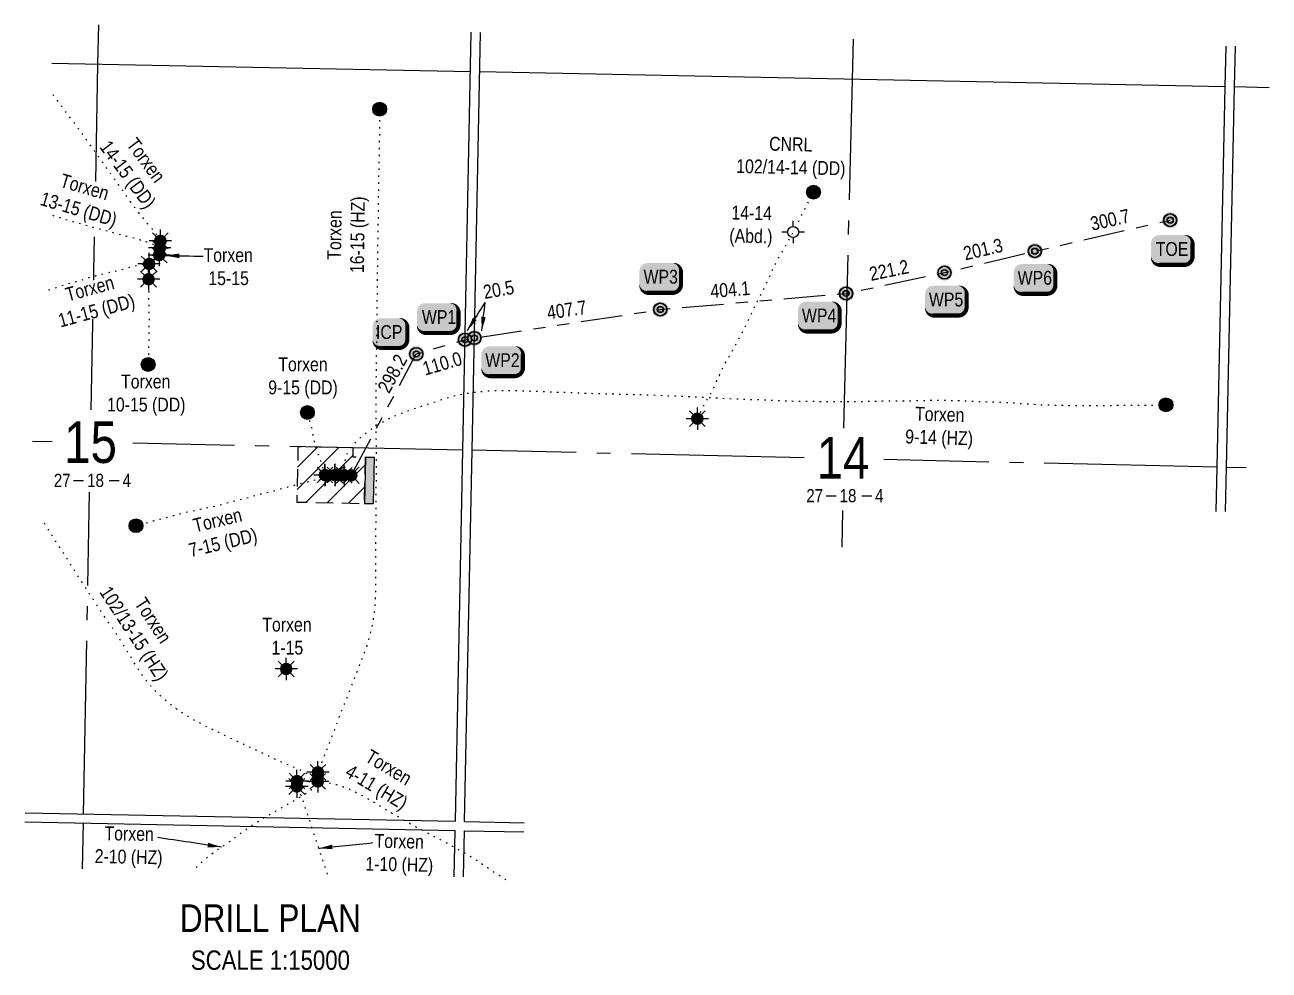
# Model space of a CAD drawing. Extents: x 396737 to 401088, y 5683157 to 5686607.
# Drawn here: x 398585 to 399484, y 5683157 to 5683840 of the extents above; entities that cross this region are included whole.
import ezdxf
from ezdxf.enums import TextEntityAlignment as Align

# ---------------------------------------------------------------- set-up
doc = ezdxf.new("R2010")
doc.units = 0
doc.header["$LTSCALE"] = 5
for name, pattern in [('foc-ACCESSROAD', [3.75, 2.5, -1.25]), ('foc-DOT', [1, 0.2, -0.8]), ('foc-DRILLPATH', [14.75, 6, -1.75, 1.75, -1.75, 1.75, -1.75]), ('foc-QUARTERLINE', [33, 25, -3, 2, -3])]:
    doc.linetypes.add(name, pattern=pattern)
for name, color, linetype in [('10', 1, 'Continuous'), ('9', 3, 'Continuous'), ('AB_SEC_N83UTMz12', 7, 'Continuous'), ('ABADATA-DRILL', 8, 'foc-DOT'), ('ABADATA-DRILL-T', 8, 'Continuous'), ('AS-SYMBOL', 7, 'Continuous'), ('C-WS', 13, 'foc-ACCESSROAD'), ('CG-NOTES', 7, 'Continuous'), ('DETAIL-T', 7, 'Continuous'), ('L-BD', 7, 'Continuous'), ('L-MON', 1, 'Continuous'), ('L-QSEC', 8, 'foc-QUARTERLINE'), ('L-SEC', 7, 'Continuous'), ('L-SECLBL', 7, 'Continuous'), ('P-PDRILLPATH', 12, 'foc-DRILLPATH'), ('P-PROPOSED', 10, 'Continuous'), ('P-PROPOSED-EXISTING-H', 59, 'Continuous'), ('P-PROPOSED-H', 21, 'Continuous')]:
    doc.layers.add(name, color=color, linetype=linetype)
doc.styles.add('80', font='ARIALN.TTF', dxfattribs={"height": 10})
doc.styles.add('80CG', font='ARIALN.TTF', dxfattribs={"height": 10})
doc.styles.add('80L', font='ARIALN.TTF', dxfattribs={"height": 10})
doc.styles.add('SIMPLEX', font='ARIALN.TTF')
doc.dimstyles.new('Compass 5 000', dxfattribs={"dimscale": 5, "dimtxt": 9, "dimasz": 2, "dimexe": 0.2, "dimexo": 0.0625, "dimgap": 0.5, "dimtad": 0, "dimtih": 1, "dimtoh": 1, "dimzin": 0, "dimdsep": 46, "dimtxsty": '80CG', "dimcen": 0.1, "dimse1": 1, "dimse2": 1, "dimclrd": 256, "dimclrt": 256, "dimaunit": 1, "dimadec": 4, "dimazin": 0, "dimtfac": 0.06, "dimtofl": 0, "dimtmove": 0, "dimatfit": 1, "dimfxl": 0.2, "dimtolj": 1, "dimtzin": 0, "dimlwd": -1, "dimarcsym": 0})

# ---------------------------------------------------------------- blocks, each defined once
blk = doc.blocks.new('L-SECLBL')
at = {"layer": '9', "color": 7}
for p, q in [((-5.08, -27.83), (-12.29, -27.83)), ((20.7, -27.83), (13.5, -27.83))]:
    blk.add_line(p, q, dxfattribs=at)
at = {"layer": '10', "color": 2, "style": 'SIMPLEX'}
blk.add_attdef('SEC', text='', height=30, dxfattribs=at).set_placement((0, 0), align=Align.MIDDLE)
at = {"layer": '10', "color": 5, "style": '80L'}
blk.add_attdef('TWP', text='', height=9.5, dxfattribs=at).set_placement((-14.43, -27.37), align=Align.MIDDLE_RIGHT)
blk.add_attdef('RGE', text='', height=9.5, dxfattribs=at).set_placement((3.62, -27.37), align=Align.MIDDLE_CENTER)
blk.add_attdef('MER', text='', height=9.5, dxfattribs=at).set_placement((23.17, -27.37), align=Align.MIDDLE_LEFT)
blk = doc.blocks.new('BH-Existing')
at = {"layer": 'ABADATA-DRILL-T'}
h = blk.add_hatch(color=256, dxfattribs=at)
h.dxf.hatch_style = 1
edge = h.paths.add_edge_path()
edge.add_arc((0, 0), 0.5, 0, 360)
blk.add_circle((0, 0), 0.5, dxfattribs=at)
blk = doc.blocks.new('GAS')
h = blk.add_hatch(color=255)
h.dxf.hatch_style = 1
edge = h.paths.add_edge_path()
edge.add_arc((0, 0), 0.9, 0, 360)
for p, q in [((-0.81, 0), (-1.62, 0)), ((-0.57, 0.57), (-1.14, 1.14)), ((0, 0.81), (0, 1.62)), ((0.57, 0.57), (1.14, 1.14)), ((1.62, 0), (0.81, 0)), ((-0.57, -0.57), (-1.14, -1.14)), ((0, -0.81), (0, -1.62)), ((1.14, -1.14), (0.57, -0.57))]:
    blk.add_line(p, q)
blk.add_circle((0, 0), 0.8)
blk = doc.blocks.new('WC')
at = {"layer": 'L-MON'}
h = blk.add_hatch(color=255, dxfattribs=at)
h.dxf.hatch_style = 1
edge = h.paths.add_edge_path()
edge.add_arc((0, 0), 0.9, 0, 360)
at = {"layer": 'L-MON', "color": 240, "flags": 128}
for points in [[(-0.62, 0.5), (-1.23, 1.12)], [(0.52, 0.61), (1.13, 1.21)], [(-1.18, -1.18), (-0.56, -0.57)], [(1.16, -1.18), (0.56, -0.57)]]:
    blk.add_lwpolyline(points, dxfattribs=at)
at = {"layer": 'L-MON', "color": 240}
for radius in [0.8, 0.373]:
    blk.add_circle((0, 0), radius, dxfattribs=at)
blk = doc.blocks.new('plbh')
at = {"layer": 'L-MON'}
h = blk.add_hatch(color=255, dxfattribs=at)
h.dxf.hatch_style = 1
edge = h.paths.add_edge_path()
edge.add_arc((0, 0), 1.16, 0, 360)
h = blk.add_hatch(color=256, dxfattribs=at)
h.dxf.hatch_style = 1
h.paths.add_polyline_path([(-0.96, 0, 1), (0.96, 0, 1)])
h.paths.add_polyline_path([(0.91, 0, -1), (-0.91, 0, -1)], flags=16)
h.paths.add_polyline_path([(0.45, 0, -1), (-0.45, 0, -1)], flags=0)
h = blk.add_hatch(color=256, dxfattribs=at)
h.dxf.hatch_style = 1
h.paths.add_polyline_path([(-0.45, 0, 1), (0.45, 0, 1)])
h.paths.add_polyline_path([(0.4, 0, -1), (-0.4, 0, -1)], flags=16)
at = {"layer": 'L-MON', "color": 240}
for radius in [0.96, 0.91, 0.45, 0.4]:
    blk.add_circle((0, 0), radius, dxfattribs=at)
blk = doc.blocks.new('*U510')
h = blk.add_hatch(color=255)
edge = h.paths.add_edge_path()
edge.add_line((-6.5, -11.5), (6.5, -11.5))
edge.add_arc((6.5, -5.5), 6, 270, 360)
edge.add_line((12.5, -5.5), (12.5, 4))
edge.add_arc((6.5, 4), 6, 0, 90)
edge.add_line((6.5, 10), (-6.5, 10))
edge.add_arc((-6.5, 4), 6, 90, 180)
edge.add_line((-12.5, 4), (-12.5, -5.5))
edge.add_arc((-6.5, -5.5), 6, 180, 270)
at = {"color": 14, "flags": 128}
blk.add_lwpolyline([(-6.5, -11.5, 3, 3, 0), (6.5, -11.5, 3, 3, 0.414214), (12.5, -5.5, 3, 3, 0), (12.5, 4, 3, 0, 0.414214), (6.5, 10, 0, 0, 0), (-6.5, 10, 0, 0, 0.414214), (-12.5, 4, 0, 0, 0), (-12.5, -5.5, 0, 3, 0.414214)], format="xyseb", close=True, dxfattribs=at)
at = {"color": 14, "style": '80'}
blk.add_attdef('ENTER_TEXT_001', (-26.85, -4.92), '', height=10, dxfattribs=at)
blk = doc.blocks.new('*U511')
h = blk.add_hatch(color=255)
edge = h.paths.add_edge_path()
edge.add_line((-9, -11.5), (9, -11.5))
edge.add_arc((9, -5.5), 6, 270, 360)
edge.add_line((15, -5.5), (15, 4))
edge.add_arc((9, 4), 6, 0, 90)
edge.add_line((9, 10), (-9, 10))
edge.add_arc((-9, 4), 6, 90, 180)
edge.add_line((-15, 4), (-15, -5.5))
edge.add_arc((-9, -5.5), 6, 180, 270)
at = {"color": 14, "flags": 128}
blk.add_lwpolyline([(-9, -11.5, 3, 3, 0), (9, -11.5, 3, 3, 0.414214), (15, -5.5, 3, 3, 0), (15, 4, 3, 0, 0.414214), (9, 10, 0, 0, 0), (-9, 10, 0, 0, 0.414214), (-15, 4, 0, 0, 0), (-15, -5.5, 0, 3, 0.414214)], format="xyseb", close=True, dxfattribs=at)
at = {"color": 14, "style": '80'}
blk.add_attdef('ENTER_TEXT_001', (-26.85, -4.92), '', height=10, dxfattribs=at)
blk = doc.blocks.new('GABD')
for p, q in [((-0.81, 0), (-1.62, 0)), ((0, 0.81), (0, 1.62)), ((1.62, 0), (0.81, 0)), ((0, -0.81), (0, -1.62))]:
    blk.add_line(p, q)
blk.add_circle((0, 0), 0.8)

msp = doc.modelspace()

# ---------------------------------------------------------------- hatches: boundary and pattern name
at = {"layer": 'P-PROPOSED-EXISTING-H'}
h = msp.add_hatch(dxfattribs=at)
h.set_pattern_fill('ANSI31', color=256, scale=3.498572)
h.set_pattern_definition([(45, (-383.831, -1107.409), (-7.85451839, 7.85451839), [])])
h.paths.add_polyline_path([(398822.038, 5683534.678), (398782.055, 5683535.508), (398781.237, 5683495.524), (398830.078, 5683494.527), (398830.768, 5683527.835), (398821.902, 5683528.015)])
at = {"layer": 'P-PROPOSED-H'}
h = msp.add_hatch(color=256, dxfattribs=at)
h.dxf.hatch_style = 1
h.paths.add_polyline_path([(398830.078, 5683494.527), (398836.742, 5683494.387), (398837.423, 5683527.699), (398830.768, 5683527.835)])

# ---------------------------------------------------------------- linework, layer by layer
at = {"layer": 'AB_SEC_N83UTMz12'}
for p, q in [((399452.349, 5683795.533), (399452.983, 5683824.907)), ((399459.054, 5683795.397), (399459.688, 5683824.783)), ((399452.348, 5683795.531), (398913.345, 5683806.29)), ((399446.414, 5683520.695), (399452.349, 5683795.542)), ((399453.119, 5683520.55), (399459.054, 5683795.397)), ((399484.016, 5683794.899), (399459.054, 5683795.397)), ((399445.725, 5683488.765), (399446.414, 5683520.695)), ((399452.43, 5683488.63), (399453.119, 5683520.55))]:
    msp.add_line(p, q, dxfattribs=at)
at = {"layer": 'ABADATA-DRILL', "flags": 128}
for points in [[(398682.573, 5683684.247), (398682.567, 5683684.25), (398682.488, 5683684.342), (398682.407, 5683684.46), (398682.357, 5683684.581), (398682.29, 5683684.766), (398682.213, 5683684.887), (398682.177, 5683684.932), (398682.116, 5683685.036), (398682.026, 5683685.238), (398681.898, 5683685.517), (398681.699, 5683685.878), (398681.434, 5683686.33), (398681.118, 5683686.853), (398680.746, 5683687.43), (398680.295, 5683688.066), (398679.775, 5683688.76), (398679.2, 5683689.488), (398678.62, 5683690.206), (398678.085, 5683690.95), (398677.525, 5683691.785), (398676.853, 5683692.688), (398676.071, 5683693.637), (398675.217, 5683694.598), (398674.306, 5683695.583), (398673.387, 5683696.634), (398672.466, 5683697.813), (398671.515, 5683699.115), (398669.5, 5683701.709), (398668.431, 5683702.957), (398667.297, 5683704.29), (398666.128, 5683705.73), (398664.932, 5683707.28), (398663.718, 5683708.925), (398662.491, 5683710.589), (398661.25, 5683712.274), (398659.961, 5683714.003), (398658.653, 5683715.8), (398657.347, 5683717.712), (398656.003, 5683719.709), (398654.625, 5683721.697), (398653.237, 5683723.652), (398651.894, 5683725.542), (398650.538, 5683727.409), (398649.174, 5683729.243), (398647.806, 5683731.084), (398646.456, 5683732.931), (398645.136, 5683734.784), (398643.878, 5683736.599), (398642.657, 5683738.391), (398641.405, 5683740.182), (398640.15, 5683741.951), (398638.882, 5683743.73), (398637.554, 5683745.563), (398636.214, 5683747.406), (398634.873, 5683749.22), (398633.571, 5683750.989), (398632.293, 5683752.775), (398631.002, 5683754.611), (398629.659, 5683756.511), (398628.304, 5683758.438), (398626.961, 5683760.349), (398625.634, 5683762.192), (398624.336, 5683763.955), (398623.033, 5683765.671), (398621.713, 5683767.411), (398620.408, 5683769.19), (398619.097, 5683770.976), (398617.778, 5683772.736), (398616.508, 5683774.408), (398615.269, 5683776), (398614.04, 5683777.594), (398612.832, 5683779.242), (398611.648, 5683780.899), (398610.454, 5683782.543), (398609.223, 5683784.211), (398608.003, 5683785.875), (398607.964, 5683785.93), (398605.431, 5683789.337), (398603.771, 5683791.526)], [(399070.733, 5683555.761), (399070.733, 5683555.761), (399070.766, 5683555.937), (399071.06, 5683556.635), (399071.707, 5683557.839), (399072.592, 5683559.475), (399073.604, 5683561.609), (399074.878, 5683564.168), (399076.517, 5683567.037), (399078.332, 5683570.322), (399080.426, 5683574.068), (399082.582, 5683578.11), (399084.636, 5683582.561), (399086.643, 5683586.983), (399088.733, 5683591.423), (399090.858, 5683595.748), (399093.207, 5683599.92), (399095.657, 5683604.006), (399097.993, 5683608.198), (399100.279, 5683612.397), (399102.547, 5683616.704), (399104.807, 5683621.127), (399106.999, 5683625.629), (399109.077, 5683630.252), (399111.133, 5683634.629), (399113.987, 5683640.278), (399116.261, 5683644.571), (399118.531, 5683648.964), (399120.665, 5683653.433), (399122.706, 5683657.894), (399124.791, 5683662.548), (399126.911, 5683666.934), (399129.216, 5683671.28), (399131.584, 5683675.411), (399134.085, 5683679.536), (399136.516, 5683683.976), (399138.827, 5683688.448), (399141.156, 5683692.807), (399143.387, 5683697.107), (399144.077, 5683698.481), (399146.908, 5683704.123), (399154.654, 5683719.355)], [(398682.169, 5683679.1), (398682.162, 5683679.084), (398682.112, 5683679.082), (398681.99, 5683679.127), (398681.782, 5683679.241), (398681.492, 5683679.417), (398681.133, 5683679.624), (398680.705, 5683679.883), (398680.221, 5683680.199), (398679.661, 5683680.56), (398679.011, 5683680.923), (398678.258, 5683681.285), (398677.416, 5683681.662), (398676.42, 5683682.061), (398675.318, 5683682.463), (398674.116, 5683682.864), (398672.814, 5683683.286), (398671.396, 5683683.758), (398669.869, 5683684.245), (398668.202, 5683684.761), (398666.429, 5683685.286), (398664.515, 5683685.814), (398662.532, 5683686.33), (398658.408, 5683687.349), (398656.281, 5683687.851), (398654.138, 5683688.397), (398652.023, 5683689.022), (398647.804, 5683690.266), (398645.697, 5683690.818), (398641.531, 5683691.904), (398639.496, 5683692.471), (398635.456, 5683693.521), (398631.435, 5683694.571), (398627.382, 5683695.761), (398623.32, 5683696.915), (398619.348, 5683698.02), (398615.398, 5683699.222), (398611.481, 5683700.42), (398607.603, 5683701.59), (398603.709, 5683702.767), (398602.07, 5683703.24)], [(398674.455, 5683667.461), (398674.456, 5683667.478), (398674.457, 5683667.531), (398674.458, 5683667.591), (398674.459, 5683667.638), (398674.46, 5683667.681), (398674.46, 5683667.688), (398674.467, 5683667.688), (398674.487, 5683667.717), (398674.516, 5683667.81), (398674.436, 5683667.975), (398674.26, 5683668.045), (398673.737, 5683667.892), (398673.388, 5683667.789), (398673.171, 5683667.73), (398673.19, 5683667.703), (398673.23, 5683667.682), (398673.216, 5683667.649), (398673.114, 5683667.594), (398672.913, 5683667.525), (398672.595, 5683667.471), (398672.221, 5683667.419), (398671.816, 5683667.343), (398671.341, 5683667.266), (398670.726, 5683667.178), (398669.973, 5683667.063), (398669.228, 5683666.948), (398668.335, 5683666.825), (398667.422, 5683666.69), (398666.485, 5683666.515), (398665.471, 5683666.312), (398664.306, 5683666.055), (398663.009, 5683665.751), (398661.682, 5683665.41), (398660.348, 5683665.023), (398658.986, 5683664.59), (398657.546, 5683664.132), (398656.06, 5683663.688), (398654.525, 5683663.268), (398652.947, 5683662.859), (398651.296, 5683662.482), (398649.569, 5683662.163), (398647.786, 5683661.838), (398645.92, 5683661.418), (398643.954, 5683660.927), (398641.91, 5683660.434), (398639.869, 5683659.917), (398637.801, 5683659.358), (398635.674, 5683658.82), (398633.559, 5683658.285), (398631.501, 5683657.699), (398629.494, 5683657.072), (398627.508, 5683656.415), (398625.478, 5683655.761), (398623.415, 5683655.145), (398621.364, 5683654.583), (398619.312, 5683654.043), (398617.268, 5683653.497), (398615.243, 5683652.927), (398613.264, 5683652.346), (398611.248, 5683651.729), (398609.282, 5683651.074), (398607.332, 5683650.416), (398605.328, 5683649.739), (398603.32, 5683649.045), (398601.292, 5683648.322), (398601.011, 5683648.219)], [(398674.223, 5683655.711), (398674.223, 5683655.711), (398674.204, 5683655.918), (398674.201, 5683655.958), (398674.181, 5683656.105), (398674.123, 5683656.37), (398674.045, 5683656.518), (398673.992, 5683656.522), (398673.984, 5683656.596), (398673.932, 5683656.703), (398673.872, 5683656.678), (398673.803, 5683656.553), (398673.736, 5683656.531), (398673.746, 5683656.537), (398673.755, 5683656.49), (398673.75, 5683656.42), (398673.759, 5683656.347), (398673.758, 5683656.327), (398673.761, 5683656.307), (398673.767, 5683656.28), (398673.792, 5683656.166), (398673.815, 5683655.992), (398673.837, 5683655.775), (398673.86, 5683655.558), (398673.862, 5683655.518), (398673.906, 5683655.224), (398673.967, 5683654.889), (398674.039, 5683654.524), (398674.105, 5683654.133), (398674.157, 5683653.712), (398674.184, 5683653.221), (398674.196, 5683652.657), (398674.217, 5683652.04), (398674.247, 5683651.369), (398674.259, 5683650.649), (398674.255, 5683649.909), (398674.246, 5683649.109), (398674.24, 5683648.322), (398674.23, 5683647.499), (398674.206, 5683646.613), (398674.161, 5683645.683), (398674.122, 5683644.711), (398674.112, 5683643.694), (398674.124, 5683642.62), (398674.132, 5683641.51), (398674.133, 5683640.373), (398674.139, 5683639.196), (398674.149, 5683637.982), (398674.16, 5683636.725), (398674.182, 5683635.434), (398674.222, 5683634.123), (398674.266, 5683632.802), (398674.36, 5683630.143), (398674.394, 5683627.478), (398674.396, 5683624.888), (398674.359, 5683622.342), (398674.31, 5683619.712), (398674.333, 5683616.988), (398674.31, 5683614.314), (398674.245, 5683611.685), (398674.173, 5683609.046), (398674.047, 5683606.421), (398673.984, 5683604.886), (398673.747, 5683595.782), (398673.726, 5683594.892)], [(398815.357, 5683514.942), (398815.357, 5683514.942), (398815.357, 5683514.985), (398815.428, 5683515.027), (398815.497, 5683514.983), (398815.443, 5683514.94), (398815.39, 5683514.968), (398815.337, 5683514.972), (398815.287, 5683514.95), (398815.257, 5683514.954), (398815.22, 5683514.965), (398815.164, 5683514.979), (398815.108, 5683514.997), (398815.048, 5683515.031), (398815.002, 5683515.076), (398814.964, 5683515.133), (398814.918, 5683515.201), (398814.886, 5683515.238), (398814.856, 5683515.269), (398814.824, 5683515.299), (398814.794, 5683515.333), (398814.752, 5683515.374), (398814.712, 5683515.408), (398814.693, 5683515.439), (398814.68, 5683515.472), (398814.658, 5683515.509), (398814.638, 5683515.553), (398814.6, 5683515.61), (398814.524, 5683515.665), (398814.485, 5683515.693), (398814.53, 5683515.655), (398814.626, 5683515.577), (398814.738, 5683515.524), (398814.848, 5683515.552), (398814.917, 5683515.671), (398814.92, 5683515.797), (398814.878, 5683515.858), (398814.863, 5683515.795), (398814.914, 5683515.648), (398814.964, 5683515.513), (398815.009, 5683515.412), (398815.048, 5683515.335), (398815.066, 5683515.264), (398815.092, 5683515.204), (398815.131, 5683515.15), (398815.18, 5683515.109), (398815.203, 5683515.088), (398815.186, 5683515.082), (398815.135, 5683515.06), (398815.098, 5683514.997), (398815.086, 5683514.937), (398815.092, 5683514.884), (398815.118, 5683514.84), (398815.154, 5683514.789), (398815.176, 5683514.726), (398815.204, 5683514.652), (398815.236, 5683514.594), (398815.292, 5683514.543), (398815.371, 5683514.498), (398815.457, 5683514.473), (398815.511, 5683514.466), (398815.534, 5683514.482), (398815.551, 5683514.505), (398815.568, 5683514.521), (398815.623, 5683514.58), (398815.687, 5683514.789), (398815.717, 5683515.138), (398815.702, 5683515.559), (398815.624, 5683516.007), (398815.544, 5683516.515), (398815.546, 5683517.122), (398815.672, 5683517.926), (398815.838, 5683519.063), (398815.931, 5683520.588), (398815.958, 5683522.478), (398816.077, 5683524.606), (398816.401, 5683526.68), (398817.192, 5683529.392), (398818.323, 5683531.824), (398819.986, 5683534.305), (398822.043, 5683536.848), (398824.319, 5683539.334), (398826.803, 5683541.698), (398829.245, 5683543.814), (398832.31, 5683546.234), (398835.236, 5683548.383), (398838.369, 5683550.532), (398841.534, 5683552.467), (398844.531, 5683554.118), (398848.784, 5683556.265), (398852.751, 5683558.107), (398856.846, 5683559.843), (398861.068, 5683561.41), (398865.894, 5683563.046), (398870.28, 5683564.489), (398874.676, 5683565.92), (398878.964, 5683567.302), (398883.118, 5683568.644), (398887.39, 5683570.04), (398891.75, 5683571.398), (398896.084, 5683572.573), (398900.537, 5683573.505), (398905.079, 5683574.219), (398909.528, 5683574.828), (398913.696, 5683575.333), (398918.555, 5683575.747), (398923.107, 5683575.981), (398927.653, 5683576.095), (398932.191, 5683576.098), (398936.702, 5683576.113), (398941.293, 5683576.089), (398945.854, 5683575.929), (398950.391, 5683575.736), (398954.844, 5683575.549), (398959.391, 5683575.346), (398963.936, 5683575.173), (398968.381, 5683575.052), (398972.836, 5683574.941), (398977.336, 5683574.742), (398981.806, 5683574.537), (398986.27, 5683574.359), (398990.782, 5683574.204), (398995.26, 5683574.055), (398999.714, 5683573.921), (399004.34, 5683573.796), (399008.878, 5683573.68), (399013.417, 5683573.601), (399018.04, 5683573.506), (399022.668, 5683573.375), (399027.203, 5683573.242), (399031.739, 5683573.143), (399036.287, 5683573.023), (399040.818, 5683572.847), (399045.388, 5683572.621), (399049.974, 5683572.384), (399054.474, 5683572.185), (399058.961, 5683571.976), (399063.504, 5683571.767), (399068.105, 5683571.573), (399072.625, 5683571.38), (399077.112, 5683571.159), (399081.731, 5683570.904), (399086.297, 5683570.651), (399090.793, 5683570.399), (399095.383, 5683570.185), (399099.161, 5683570.051), (399104.519, 5683569.882), (399109.157, 5683569.74), (399113.691, 5683569.594), (399118.279, 5683569.424), (399122.702, 5683569.22), (399127.062, 5683569.007), (399131.639, 5683568.817), (399136.221, 5683568.664), (399141.035, 5683568.495), (399145.334, 5683568.387), (399149.884, 5683568.348), (399154.454, 5683568.311), (399159.014, 5683568.268), (399163.551, 5683568.228), (399168.131, 5683568.185), (399172.738, 5683568.154), (399177.266, 5683568.168), (399181.947, 5683568.212), (399186.482, 5683568.253), (399191.088, 5683568.312), (399195.637, 5683568.399), (399200.24, 5683568.485), (399204.788, 5683568.549), (399209.361, 5683568.626), (399213.94, 5683568.722), (399218.536, 5683568.778), (399223.04, 5683568.763), (399227.171, 5683568.791), (399231.777, 5683568.877), (399236.36, 5683568.98), (399240.723, 5683569.078), (399245.33, 5683569.097), (399249.891, 5683569.064), (399254.403, 5683568.985), (399259.062, 5683568.863), (399263.6, 5683568.727), (399268.177, 5683568.547), (399272.595, 5683568.363), (399277.098, 5683568.178), (399281.576, 5683567.993), (399286.03, 5683567.825), (399290.46, 5683567.628), (399294.96, 5683567.405), (399299.39, 5683567.168), (399303.844, 5683566.86), (399308.316, 5683566.559), (399312.844, 5683566.263), (399317.373, 5683565.97), (399321.846, 5683565.759), (399326.348, 5683565.613), (399330.86, 5683565.504), (399335.229, 5683565.422), (399339.832, 5683565.374), (399344.256, 5683565.374), (399348.681, 5683565.377), (399353.051, 5683565.374), (399357.529, 5683565.372), (399362.046, 5683565.373), (399366.514, 5683565.379), (399370.925, 5683565.398), (399375.427, 5683565.43), (399379.912, 5683565.498), (399384.368, 5683565.563), (399388.859, 5683565.568), (399393.049, 5683565.562), (399397.53, 5683565.571), (399401.992, 5683565.613), (399404.687, 5683565.663), (399409.453, 5683565.769)], [(398801.461, 5683515.142), (398801.461, 5683515.142), (398801.485, 5683515.151), (398801.595, 5683515.859), (398801.225, 5683516.673), (398800.616, 5683517.399), (398800.542, 5683517.87), (398800.569, 5683517.897), (398800.567, 5683517.997), (398800.555, 5683518.194), (398800.533, 5683518.474), (398800.491, 5683518.835), (398800.419, 5683519.286), (398800.289, 5683519.792), (398800.087, 5683520.343), (398799.842, 5683520.955), (398799.602, 5683521.61), (398799.366, 5683522.324), (398799.115, 5683523.133), (398798.849, 5683524.015), (398798.565, 5683524.984), (398798.275, 5683526.04), (398797.961, 5683527.153), (398797.587, 5683528.304), (398797.17, 5683529.492), (398796.737, 5683530.718), (398796.272, 5683531.951), (398795.788, 5683533.137), (398795.335, 5683534.316), (398794.948, 5683535.494), (398794.62, 5683536.644), (398794.317, 5683537.804), (398794.01, 5683538.997), (398793.701, 5683540.243), (398793.4, 5683541.516), (398793.145, 5683542.784), (398792.924, 5683544.086), (398792.723, 5683545.397), (398792.538, 5683546.68), (398792.33, 5683547.965), (398792.079, 5683549.277), (398791.768, 5683550.566), (398791.419, 5683551.844), (398791.054, 5683553.084), (398790.688, 5683554.292), (398788.864, 5683560.229), (398788.592, 5683561.111)], [(398808.686, 5683514.925), (398808.686, 5683514.925), (398808.683, 5683514.945), (398808.599, 5683515.097), (398808.342, 5683515.265), (398808.204, 5683515.211), (398808.093, 5683515.154), (398807.855, 5683515.068), (398807.361, 5683514.888), (398806.562, 5683514.614), (398805.476, 5683514.292), (398804.149, 5683513.961), (398802.662, 5683513.61), (398800.896, 5683513.188), (398798.864, 5683512.738), (398796.759, 5683512.176), (398794.485, 5683511.471), (398791.916, 5683510.715), (398788.927, 5683509.94), (398785.596, 5683509.109), (398782.185, 5683508.21), (398778.616, 5683507.296), (398774.832, 5683506.297), (398770.974, 5683505.237), (398767.022, 5683504.178), (398763.024, 5683503.129), (398759.051, 5683502.164), (398755.007, 5683501.13), (398750.947, 5683499.984), (398747.01, 5683498.851), (398743.112, 5683497.824), (398739.257, 5683496.91), (398735.535, 5683496.023), (398731.733, 5683495.068), (398727.883, 5683493.957), (398723.918, 5683492.858), (398719.755, 5683491.933), (398715.501, 5683491.067), (398711.259, 5683490.19), (398707.11, 5683489.272), (398704.24, 5683488.588), (398703, 5683488.293), (398698.926, 5683487.3), (398698.119, 5683487.099), (398692.011, 5683485.586), (398690.828, 5683485.279), (398686.12, 5683484.031), (398677.523, 5683481.747), (398664.988, 5683478.42)], [(398796.437, 5683296.83), (398796.446, 5683296.619), (398796.445, 5683296.586), (398796.474, 5683296.506), (398796.422, 5683296.437), (398796.275, 5683296.413), (398796.145, 5683296.435), (398796.053, 5683296.484), (398795.927, 5683296.54), (398795.778, 5683296.586), (398795.669, 5683296.621), (398795.563, 5683296.657), (398795.53, 5683296.667), (398795.56, 5683296.69), (398795.558, 5683296.754), (398795.567, 5683296.86), (398795.569, 5683296.957), (398795.57, 5683296.99), (398795.543, 5683297.004), (398795.494, 5683297.042), (398795.481, 5683297.085), (398795.498, 5683297.098), (398795.522, 5683297.108), (398795.549, 5683297.131), (398795.576, 5683297.137), (398795.612, 5683297.113), (398795.668, 5683297.085), (398795.751, 5683297.08), (398795.828, 5683297.098), (398795.879, 5683297.144), (398795.91, 5683297.17), (398795.944, 5683297.199), (398795.931, 5683297.233), (398795.865, 5683297.254), (398795.798, 5683297.262), (398795.742, 5683297.277), (398795.693, 5683297.304), (398795.679, 5683297.311), (398795.514, 5683297.358), (398795.109, 5683297.456), (398794.461, 5683297.589), (398793.581, 5683297.739), (398792.498, 5683297.941), (398791.211, 5683298.283), (398789.731, 5683298.812), (398788.108, 5683299.538), (398786.408, 5683300.401), (398784.55, 5683301.371), (398782.441, 5683302.41), (398780.151, 5683303.455), (398777.691, 5683304.531), (398775.007, 5683305.664), (398772.107, 5683306.884), (398769.038, 5683308.182), (398765.821, 5683309.552), (398762.494, 5683311.081), (398759.087, 5683312.776), (398755.547, 5683314.509), (398751.863, 5683316.215), (398748.14, 5683317.942), (398744.397, 5683319.69), (398740.592, 5683321.478), (398736.72, 5683323.272), (398732.794, 5683325.046), (398728.883, 5683326.917), (398727.147, 5683327.795), (398718.544, 5683332.112), (398715.74, 5683333.491), (398712.937, 5683334.87), (398710.158, 5683336.291), (398707.403, 5683337.763), (398704.679, 5683339.3), (398701.997, 5683340.896), (398700.225, 5683341.991), (398699.346, 5683342.549), (398696.736, 5683344.264), (398694.177, 5683346.055), (398691.666, 5683347.911), (398689.204, 5683349.837), (398686.799, 5683351.831), (398684.446, 5683353.885), (398682.147, 5683356.001), (398679.917, 5683358.185), (398677.761, 5683360.445), (398675.663, 5683362.76), (398673.639, 5683365.137), (398671.683, 5683367.572), (398669.802, 5683370.063), (398668.009, 5683372.622), (398666.297, 5683375.233), (398664.652, 5683377.89), (398663.034, 5683380.562), (398661.397, 5683383.228), (398659.752, 5683385.884), (398658.118, 5683388.544), (398656.49, 5683391.21), (398654.849, 5683393.873), (398653.184, 5683396.516), (398651.475, 5683399.127), (398649.736, 5683401.718), (398647.99, 5683404.31), (398646.23, 5683406.895), (398644.461, 5683409.467), (398642.694, 5683412.042), (398639.219, 5683417.239), (398635.809, 5683422.467), (398632.365, 5683427.736), (398628.929, 5683433.064), (398625.494, 5683438.393), (398622.054, 5683443.705), (398618.526, 5683449.253), (398615.114, 5683454.584), (398611.705, 5683459.919), (398608.3, 5683465.254), (398604.867, 5683470.566), (398601.455, 5683475.904), (398598.09, 5683481.275), (398597.804, 5683481.726)], [(398796.372, 5683293.531), (398796.381, 5683293.52), (398796.401, 5683293.493), (398796.397, 5683293.447), (398796.401, 5683293.353), (398796.439, 5683293.243), (398796.465, 5683293.185), (398796.513, 5683293.091), (398796.555, 5683293.02), (398796.538, 5683293.001), (398796.487, 5683292.975), (398796.46, 5683292.959), (398796.447, 5683292.936), (398796.426, 5683292.916), (398796.399, 5683292.917), (398796.363, 5683292.914), (398796.339, 5683292.915), (398796.32, 5683292.932), (398795.97, 5683293.279), (398795.917, 5683293.31), (398795.839, 5683293.258), (398795.762, 5683293.199), (398795.778, 5683293.166), (398795.808, 5683293.172), (398795.834, 5683293.145), (398795.879, 5683293.077), (398795.968, 5683292.992), (398796.093, 5683292.913), (398796.208, 5683292.854), (398796.317, 5683292.798), (398796.443, 5683292.746), (398796.559, 5683292.71), (398796.645, 5683292.672), (398796.667, 5683292.605), (398796.648, 5683292.525), (398796.613, 5683292.426), (398796.578, 5683292.333), (398796.605, 5683292.189), (398796.763, 5683292.093), (398796.867, 5683292.091), (398796.864, 5683291.957), (398796.664, 5683291.605), (398796.196, 5683291.067), (398795.486, 5683290.368), (398794.62, 5683289.558), (398793.579, 5683288.671), (398792.323, 5683287.743), (398790.867, 5683286.778), (398789.22, 5683285.737), (398787.327, 5683284.607), (398785.202, 5683283.359), (398782.948, 5683281.973), (398780.565, 5683280.493), (398775.206, 5683277.381), (398772.263, 5683275.729), (398769.238, 5683273.995), (398766.098, 5683272.187), (398762.811, 5683270.318), (398759.385, 5683268.368), (398755.934, 5683266.319), (398752.495, 5683264.183), (398749.071, 5683261.987), (398742.253, 5683257.25), (398738.855, 5683254.717), (398735.414, 5683252.164), (398731.881, 5683249.667), (398729.205, 5683247.846), (398725.052, 5683245.06), (398723.432, 5683243.889), (398721.049, 5683242.069), (398718.383, 5683240.071), (398716.016, 5683238.227), (398713.73, 5683236.285), (398711.276, 5683234.03), (398709.104, 5683231.962), (398706.728, 5683229.622), (398705.931, 5683228.788)], [(398781.247, 5683293.94), (398781.247, 5683293.94), (398781.544, 5683293.808), (398781.584, 5683293.79), (398781.6, 5683293.783), (398781.739, 5683293.744), (398781.794, 5683293.813), (398781.796, 5683293.906), (398781.744, 5683293.974), (398781.735, 5683294.011), (398781.806, 5683294.062), (398781.827, 5683294.132), (398781.773, 5683294.106), (398781.684, 5683293.965), (398781.594, 5683293.78), (398781.587, 5683293.627), (398781.678, 5683293.515), (398781.797, 5683293.446), (398781.909, 5683293.404), (398781.947, 5683293.43), (398781.894, 5683293.487), (398781.862, 5683293.508), (398781.858, 5683293.511), (398781.868, 5683293.508), (398781.948, 5683293.513), (398782.152, 5683293.532), (398782.159, 5683293.532), (398782.483, 5683293.566), (398782.94, 5683293.607), (398783.518, 5683293.632), (398784.204, 5683293.625), (398785.004, 5683293.613), (398785.921, 5683293.611), (398786.965, 5683293.631), (398788.132, 5683293.661), (398789.416, 5683293.669), (398790.803, 5683293.645), (398792.292, 5683293.599), (398793.881, 5683293.548), (398795.571, 5683293.494), (398797.363, 5683293.436), (398799.255, 5683293.342), (398801.242, 5683293.166), (398803.29, 5683292.885), (398805.383, 5683292.491), (398807.51, 5683291.989), (398809.708, 5683291.388), (398812.012, 5683290.699), (398814.394, 5683289.929), (398816.831, 5683289.067), (398819.272, 5683288.099), (398821.734, 5683287), (398824.211, 5683285.808), (398826.717, 5683284.538), (398829.258, 5683283.205), (398831.814, 5683281.794), (398834.361, 5683280.303), (398836.905, 5683278.783), (398839.439, 5683277.236), (398841.972, 5683275.679), (398844.518, 5683274.135), (398847.078, 5683272.594), (398849.645, 5683271.057), (398852.212, 5683269.516), (398854.792, 5683267.978), (398857.379, 5683266.45), (398859.977, 5683264.952), (398862.592, 5683263.503), (398865.218, 5683262.085), (398867.835, 5683260.696), (398870.461, 5683259.314), (398873.084, 5683257.932), (398875.711, 5683256.543), (398878.341, 5683255.151), (398880.974, 5683253.769), (398883.601, 5683252.407), (398886.244, 5683251.038), (398888.888, 5683249.656), (398891.554, 5683248.239), (398894.229, 5683246.783), (398896.906, 5683245.29), (398897.454, 5683244.982), (398899.59, 5683243.757), (398902.266, 5683242.18), (398904.942, 5683240.567), (398906.029, 5683239.909), (398909.728, 5683237.656), (398911.188, 5683236.757), (398913.794, 5683235.042), (398916.396, 5683233.243), (398918.972, 5683231.472), (398921.568, 5683229.727), (398924.207, 5683227.988), (398926.867, 5683226.275), (398929.541, 5683224.582), (398932.219, 5683222.916), (398934.904, 5683221.309), (398935.008, 5683221.249)], [(398781.168, 5683289.937), (398781.168, 5683289.937), (398781.326, 5683289.667), (398781.377, 5683289.583), (398781.482, 5683289.461), (398781.641, 5683289.411), (398781.789, 5683289.478), (398781.904, 5683289.572), (398782.022, 5683289.663), (398782.155, 5683289.774), (398782.094, 5683289.912), (398781.807, 5683290.071), (398781.497, 5683290.214), (398781.172, 5683290.327), (398780.878, 5683290.286), (398780.667, 5683290.093), (398780.617, 5683289.914), (398780.735, 5683289.805), (398780.904, 5683289.742), (398781.076, 5683289.702), (398781.246, 5683289.695), (398781.426, 5683289.705), (398781.503, 5683289.71), (398781.543, 5683289.706), (398781.579, 5683289.685), (398781.619, 5683289.648), (398781.752, 5683289.482), (398781.755, 5683289.482), (398781.953, 5683289.211), (398782.193, 5683288.833), (398782.463, 5683288.358), (398782.762, 5683287.772), (398783.065, 5683287.079), (398783.359, 5683286.283), (398783.668, 5683285.383), (398784.012, 5683284.373), (398784.403, 5683283.255), (398784.819, 5683282.04), (398785.247, 5683280.721), (398785.706, 5683279.315), (398786.199, 5683277.805), (398786.728, 5683276.188), (398787.274, 5683274.487), (398787.836, 5683272.712), (398788.456, 5683270.863), (398789.148, 5683268.919), (398789.862, 5683266.908), (398790.574, 5683264.786), (398791.257, 5683262.599), (398791.936, 5683260.345), (398792.657, 5683258.017), (398793.45, 5683255.618), (398794.309, 5683253.171), (398795.195, 5683250.626), (398796.074, 5683248.015), (398796.958, 5683245.357), (398797.879, 5683242.655), (398798.814, 5683239.899), (398799.742, 5683237.087), (398800.696, 5683234.228), (398801.67, 5683231.345), (398802.432, 5683229.116), (398802.669, 5683228.441), (398803.251, 5683226.776)]]:
    msp.add_lwpolyline(points, dxfattribs=at)
at = {"layer": 'C-WS', "flags": 128}
msp.add_lwpolyline([(398822.038, 5683534.678), (398782.055, 5683535.508), (398781.237, 5683495.524), (398830.078, 5683494.527), (398830.768, 5683527.835), (398821.902, 5683528.015)], close=True, dxfattribs=at)
at = {"layer": 'L-QSEC', "flags": 128}
for points in [[(398637.491, 5683811.796), (398638.051, 5683840.261)], [(399182.847, 5683800.911), (399183.568, 5683829.87)], [(398632.574, 5683562.113), (398637.491, 5683811.796)], [(399176.574, 5683548.996), (399182.847, 5683800.911)], [(398604.389, 5683539.146), (398590.148, 5683539.348)], [(398901.184, 5683533.063), (398662.682, 5683537.96)], [(399148.019, 5683527.474), (398907.889, 5683532.929)], [(399446.414, 5683520.695), (399205.641, 5683526.165)], [(399467.358, 5683520.273), (399453.117, 5683520.475)], [(398626.947, 5683270.261), (398631.422, 5683502.563)], [(399175.318, 5683463.017), (399175.974, 5683489.376)], [(398626.845, 5683263.555), (398626.161, 5683230.436)]]:
    msp.add_lwpolyline(points, dxfattribs=at)
at = {"layer": 'L-SEC'}
for p, q in [((398901.184, 5683533.063), (398907.21, 5683834.962)), ((398907.889, 5683532.929), (398913.915, 5683834.838)), ((398906.64, 5683806.424), (398604.174, 5683812.461)), ((398895.831, 5683264.908), (398901.184, 5683533.063)), ((398902.536, 5683264.76), (398907.889, 5683532.929)), ((398584.66, 5683264.397), (398895.697, 5683258.188)), ((398894.982, 5683224.881), (398895.649, 5683258.207)), ((398901.729, 5683224.741), (398902.402, 5683258.064)), ((398902.402, 5683258.054), (398945.378, 5683257.197)), ((398902.536, 5683264.76), (398945.512, 5683263.902))]:
    msp.add_line(p, q, dxfattribs=at)
at = {"layer": 'P-PDRILLPATH', "flags": 128}
msp.add_lwpolyline([(398820.523, 5683514.815), (398867.563, 5683602.512), (398902.776, 5683612.828), (398909.508, 5683614.042), (399043.946, 5683634.639), (399178.204, 5683646.238), (399249.347, 5683661.301), (399314.67, 5683676.801), (399412.47, 5683699.206)], dxfattribs=at)
at = {"layer": 'P-PROPOSED', "flags": 128}
msp.add_lwpolyline([(398830.768, 5683527.835), (398830.078, 5683494.527), (398836.742, 5683494.387), (398837.423, 5683527.699)], close=True, dxfattribs=at)

# ---------------------------------------------------------------- block references
at = {"layer": 'ABADATA-DRILL-T'}
for name, p, xscale, yscale, zscale in [('BH-Existing', (398841.104, 5683779.396), 9.999999999999995, 9.999999999999995, 9.999999999999995), ('BH-Existing', (399154.654, 5683719.355), 9.999999999999995, 9.999999999999995, 9.999999999999995), ('GAS', (398682.573, 5683684.247), 4.999999999999997, 4.999999999999997, 4.999999999999997), ('GAS', (398681.765, 5683673.954), 4.999999999999997, 4.999999999999997, 4.999999999999997), ('GAS', (398682.169, 5683679.1), 4.999999999999997, 4.999999999999997, 4.999999999999997), ('BH-Existing', (398673.726, 5683594.892), 9.999999999999995, 9.999999999999995, 9.999999999999995), ('BH-Existing', (398788.864, 5683560.229), 9.999999999999995, 9.999999999999995, 9.999999999999995), ('GAS', (399070.733, 5683555.761), 4.999999999999997, 4.999999999999997, 4.999999999999997), ('BH-Existing', (399409.453, 5683565.769), 9.999999999999995, 9.999999999999995, 9.999999999999995), ('GAS', (398801.529, 5683515.062), 4.999999999999997, 4.999999999999997, 4.999999999999997), ('GAS', (398808.802, 5683515.03), 4.999999999999997, 4.999999999999997, 4.999999999999997), ('GAS', (398815.473, 5683514.87), 4.999999999999997, 4.999999999999997, 4.999999999999997), ('BH-Existing', (398664.988, 5683478.42), 9.999999999999995, 9.999999999999995, 9.999999999999995), ('GAS', (398773.549, 5683374.955), 4.999999999999997, 4.999999999999997, 4.999999999999997), ('GAS', (398781.315, 5683293.968), 4.999999999999997, 4.999999999999997, 4.999999999999997), ('GAS', (398796.454, 5683300.327), 4.999999999999997, 4.999999999999997, 4.999999999999997), ('GAS', (398781.25, 5683290.04), 4.999999999999997, 4.999999999999997, 4.999999999999997), ('GAS', (398796.357, 5683293.719), 4.999999999999997, 4.999999999999997, 4.999999999999997)]:
    msp.add_blockref(name, p, dxfattribs=dict(at, xscale=xscale, yscale=yscale, zscale=zscale))
at = {"layer": 'ABADATA-DRILL-T', "linetype": 'ByBlock', "xscale": 4.999999999999997, "yscale": 4.999999999999997, "zscale": 4.999999999999997}
msp.add_blockref('GABD', (399139.991, 5683690.627), dxfattribs=at)
at = {"layer": 'AS-SYMBOL', "xscale": 4.999999999999997, "yscale": 4.999999999999997, "zscale": 4.999999999999997}
for p in [(398801.598, 5683515.058), (398808.871, 5683515.048), (398815.529, 5683514.89)]:
    msp.add_blockref('GAS', p, dxfattribs=at)
at = {"layer": 'CG-NOTES'}
ref = msp.add_blockref('*U511', (399413.689, 5683678.375), dxfattribs=at)
ref.add_attrib('ENTER_TEXT_001', 'TOE', (399402.076, 5683673.372), dxfattribs={"layer": '0', "color": 14, "height": 10, "style": '80'})
ref = msp.add_blockref('*U511', (399043.887, 5683658.206), dxfattribs=at)
ref.add_attrib('ENTER_TEXT_001', 'WP3', (399031.861, 5683653.336), dxfattribs={"layer": '0', "color": 14, "height": 10, "style": '80'})
ref = msp.add_blockref('*U511', (399314.469, 5683657.486), dxfattribs=at)
ref.add_attrib('ENTER_TEXT_001', 'WP6', (399302.252, 5683652.551), dxfattribs={"layer": '0', "color": 14, "height": 10, "style": '80'})
ref = msp.add_blockref('*U511', (399250.358, 5683641.794), dxfattribs=at)
ref.add_attrib('ENTER_TEXT_001', 'WP5', (399238.107, 5683636.879), dxfattribs={"layer": '0', "color": 14, "height": 10, "style": '80'})
ref = msp.add_blockref('*U511', (398883.064, 5683629.211), dxfattribs=at)
ref.add_attrib('ENTER_TEXT_001', 'WP1', (398871.634, 5683624.191), dxfattribs={"layer": '0', "color": 14, "height": 10, "style": '80'})
ref = msp.add_blockref('*U511', (399158.539, 5683630.285), dxfattribs=at)
ref.add_attrib('ENTER_TEXT_001', 'WP4', (399146.333, 5683625.285), dxfattribs={"layer": '0', "color": 14, "height": 10, "style": '80'})
ref = msp.add_blockref('*U510', (398848.57, 5683618.368), dxfattribs=at)
ref.add_attrib('ENTER_TEXT_001', 'ICP', (398838.434, 5683613.361), dxfattribs={"layer": '0', "color": 14, "height": 10, "style": '80'})
ref = msp.add_blockref('*U511', (398929.639, 5683598.012), dxfattribs=at)
ref.add_attrib('ENTER_TEXT_001', 'WP2', (398917.452, 5683592.992), dxfattribs={"layer": '0', "color": 14, "height": 10, "style": '80'})
at = {"layer": 'L-MON', "xscale": 4.999999999999997, "yscale": 4.999999999999997, "zscale": 4.999999999999997}
for name, p in [('plbh', (399412.47, 5683699.206)), ('plbh', (399314.67, 5683676.801)), ('plbh', (399249.347, 5683661.301)), ('plbh', (399178.204, 5683646.238)), ('plbh', (399043.946, 5683634.639)), ('plbh', (398902.776, 5683612.828)), ('plbh', (398909.508, 5683614.042)), ('plbh', (398867.563, 5683602.512)), ('WC', (398820.523, 5683514.815))]:
    msp.add_blockref(name, p, dxfattribs=at)
at = {"layer": 'L-SECLBL'}
for p, values in [((398632.116, 5683538.582), {'SEC': '15', 'TWP': '27', 'RGE': '18', 'MER': '4'}), ((399176.039, 5683527.525), {'SEC': '14', 'TWP': '27', 'RGE': '18', 'MER': '4'})]:
    msp.add_blockref('L-SECLBL', p, dxfattribs=at).add_auto_attribs(values)

# ---------------------------------------------------------------- texts
at = {"layer": 'ABADATA-DRILL', "char_height": 10, "attachment_point": 1, "style": '80L'}
for s, width, insert, rotation in [('\\pi21.24164;Torxen\\P\\pi11.15979;14-15 (DD)', 77.04673, (398652.844, 5683776.855), 306.710399), ('\\pi24.05858;CNRL\\P\\pi0.64452;102/14-14 (DD)', 78.31497, (399098.717, 5683759.999), 358.69864), ('\\pi10.09681;Torxen\\P\\pi0.64933;16-15 (HZ)', 54.75705, (398803.027, 5683660.606), 89.262997), ('\\pi1.54103;14-14 \\P\\pi0.38482;(Abd.)', 30.58547, (399093.939, 5683709.739), 358.856508), ('\\pi10.09681;Torxen\\P\\pi3.44947;9-14 (HZ)', 54.75705, (399218.184, 5683564.7), 358.323578), ('\\pi10.09681;Torxen\\P\\pi2.84919;7-15 (DD)', 54.75705, (398695.518, 5683480.897), 13.415613), ('\\pi21.24164;Torxen\\P\\pi0.64478;102/13-15 (HZ)', 77.04673, (398660.225, 5683445.574), 303.120621), ('\\pi9.50465;Torxen\\P\\pi2.78909;2-10 (HZ)', 53.57273, (398632.81, 5683261.5), 358.856508), ('\\pi9.50465;Torxen\\P\\pi3.24271;1-10 (HZ)', 53.57273, (398828.024, 5683256.011), 358.856508)]:
    msp.add_mtext_dynamic_manual_height_columns(s, width=width, gutter_width=50, heights=[0], dxfattribs=dict(at, insert=insert, rotation=rotation))
for s, width, insert in [('\\pi10.09681;Torxen\\P\\pi13.58248;15-15', 54.75705, (398703.686, 5683678.94)), ('\\pi10.09681;Torxen\\P\\pi2.81509;9-15 (DD)', 54.75705, (398757.736, 5683600.028)), ('\\pi21.24164;Torxen\\P\\pi11.15979;10-15 (DD)', 77.04673, (398632.93, 5683587.638)), ('\\pi10.09681;Torxen\\P\\pi16.76802;1-15', 54.75705, (398746.163, 5683412.017))]:
    msp.add_mtext_dynamic_manual_height_columns(s, width=width, gutter_width=50, heights=[0], dxfattribs=dict(at, insert=insert))
at = {"layer": 'DETAIL-T', "color": 3, "insert": (398762.125, 5683181.151), "char_height": 19.99184, "width": 129.36957, "attachment_point": 5, "style": '80CG'}
msp.add_mtext('DRILL PLAN\\P{\\H0.7x;SCALE 1:15000}', dxfattribs=at)
at = {"layer": 'L-BD', "style": '80L'}
for s, rotation, p in [('300.7', 12.5578, (399369.014, 5683699.509)), ('201.3', 13.088, (399277.216, 5683678.161)), ('221.2', 11.5131, (399209.25, 5683663.086)), ('20.5', 9.9488, (398927.056, 5683649.07)), ('404.1', 4.6627, (399094.488, 5683649.046)), ('407.7', 8.4465, (398976.292, 5683634.357)), ('298.2', 61.7265, (398850.3, 5683588.358)), ('110.0', 16.2329, (398886.314, 5683595.635))]:
    msp.add_text(s, height=9.9959, rotation=rotation, dxfattribs=at).set_placement(p, align=Align.MIDDLE)

# ---------------------------------------------------------------- leaders
at = {"layer": 'ABADATA-DRILL', "linetype": 'ByBlock', "path_type": 1}
for points in [[(398686.257, 5683673.595), (398713.569, 5683673.151)], [(398726.717, 5683246.284), (398680.6, 5683253.131)], [(398796.958, 5683245.357), (398836.181, 5683249.465)]]:
    msp.add_leader(points, dimstyle='Compass 5 000', override={"dimgap": 0.5, "dimtad": 0}, dxfattribs=at)
at = {"layer": 'L-BD', "path_type": 1}
for points in [[(398904.541, 5683619.5), (398917.455, 5683639.751)], [(398914.924, 5683619.318), (398917.455, 5683639.751)]]:
    msp.add_leader(points, dimstyle='Compass 5 000', override={"dimgap": 0.5, "dimtad": 0}, dxfattribs=at)

# ---------------------------------------------------------------- next in the draw order: texts
at = {"layer": 'ABADATA-DRILL', "char_height": 10, "attachment_point": 1, "style": '80L', "bg_fill": 3, "box_fill_scale": 1, "bg_fill_color": 256, "bg_fill_transparency": 0}
for s, width, insert, rotation in [('\\pi10.73093;Torxen\\P\\pi0.64907;13-15 (DD)', 56.02529, (398601.893, 5683736.106), 343.57707), ('\\pi10.73093;Torxen\\P\\pi0.64907;11-15 (DD)', 56.02529, (398602.69, 5683647.117), 15.341615), ('\\pi6.91257;Torxen\\P\\pi0.10152;4-11 (HZ)', 48.38857, (398828.961, 5683320.896), 329.077768)]:
    msp.add_mtext_dynamic_manual_height_columns(s, width=width, gutter_width=50, heights=[0], dxfattribs=dict(at, insert=insert, rotation=rotation))

# ---------------------------------------------------------------- next in the draw order: linework, layer by layer
at = {"layer": 'ABADATA-DRILL', "flags": 128}
msp.add_lwpolyline([(398796.502, 5683300.166), (398796.975, 5683299.976), (398797.108, 5683299.914), (398797.177, 5683299.906), (398797.198, 5683299.942), (398797.212, 5683299.975), (398797.225, 5683299.978), (398797.228, 5683299.945), (398797.224, 5683299.921), (398797.254, 5683299.924), (398797.292, 5683299.963), (398797.356, 5683300.019), (398797.444, 5683300.084), (398797.509, 5683300.146), (398797.576, 5683300.181), (398797.511, 5683300.242), (398797.268, 5683300.297), (398797.065, 5683300.268), (398797.006, 5683300.196), (398797.042, 5683300.138), (398797.072, 5683300.124), (398797.055, 5683300.141), (398796.99, 5683300.193), (398796.937, 5683300.244), (398796.898, 5683300.285), (398796.836, 5683300.356), (398796.778, 5683300.427), (398796.725, 5683300.475), (398796.669, 5683300.519), (398796.614, 5683300.57), (398796.574, 5683300.598), (398796.541, 5683300.615), (398796.515, 5683300.626), (398796.502, 5683300.639), (398796.503, 5683300.699), (398796.546, 5683300.858), (398796.648, 5683301.123), (398796.815, 5683301.493), (398797.035, 5683301.982), (398797.284, 5683302.597), (398797.568, 5683303.325), (398797.918, 5683304.142), (398798.333, 5683305.064), (398798.813, 5683306.108), (398799.34, 5683307.281), (398799.878, 5683308.557), (398800.187, 5683309.348), (398800.409, 5683309.937), (398800.969, 5683311.437), (398801.591, 5683313.048), (398802.264, 5683314.758), (398802.97, 5683316.558), (398803.714, 5683318.447), (398804.5, 5683320.432), (398805.315, 5683322.516), (398806.151, 5683324.697), (398807.013, 5683326.967), (398807.909, 5683329.313), (398808.007, 5683329.565), (398808.837, 5683331.729), (398809.776, 5683334.224), (398810.707, 5683336.806), (398811.653, 5683339.458), (398812.663, 5683342.145), (398813.635, 5683344.59), (398813.74, 5683344.851), (398814.854, 5683347.57), (398815.987, 5683350.288), (398816.362, 5683351.181), (398817.118, 5683353.01), (398818.233, 5683355.778), (398819.329, 5683358.597), (398820.432, 5683361.466), (398821.539, 5683364.365), (398822.647, 5683367.297), (398823.775, 5683370.235), (398824.914, 5683373.18), (398825.94, 5683375.834), (398827.642, 5683380.187), (398828.79, 5683383.092), (398829.921, 5683386.007), (398830.996, 5683388.94), (398831.987, 5683391.901), (398832.913, 5683394.89), (398833.782, 5683397.887), (398834.576, 5683400.911), (398835.279, 5683403.958), (398835.926, 5683407.013), (398836.497, 5683410.089), (398836.971, 5683413.173), (398837.392, 5683416.272), (398837.734, 5683419.379), (398837.992, 5683422.488), (398838.321, 5683428.726), (398838.438, 5683434.969), (398838.431, 5683441.217), (398838.407, 5683447.462), (398838.404, 5683453.713), (398838.39, 5683459.964), (398838.367, 5683466.206), (398838.383, 5683472.454), (398838.45, 5683478.7), (398838.529, 5683484.94), (398838.602, 5683491.186), (398838.649, 5683497.433), (398838.665, 5683503.681), (398838.722, 5683509.931), (398838.795, 5683516.177), (398838.835, 5683522.428), (398838.811, 5683528.679), (398838.738, 5683534.932), (398838.691, 5683541.184), (398838.681, 5683547.432), (398838.651, 5683553.681), (398838.584, 5683559.933), (398838.541, 5683566.219), (398838.57, 5683572.553), (398838.637, 5683578.866), (398838.689, 5683585.196), (398838.724, 5683591.53), (398838.79, 5683598.093), (398838.914, 5683604.419), (398839.023, 5683610.755), (398839.134, 5683617.07), (398839.265, 5683623.392), (398839.34, 5683629.715), (398839.378, 5683636.042), (398839.419, 5683642.366), (398839.484, 5683648.696), (398839.529, 5683655.02), (398839.61, 5683661.356), (398839.728, 5683667.685), (398839.8, 5683674.008), (398839.878, 5683680.335), (398839.972, 5683686.657), (398840.05, 5683692.98), (398840.152, 5683699.306), (398840.233, 5683705.632), (398840.291, 5683712.293), (398840.372, 5683718.279), (398840.453, 5683724.595), (398840.558, 5683730.924), (398840.699, 5683737.243), (398840.831, 5683743.558), (398840.958, 5683749.87), (398841.083, 5683756.192), (398841.138, 5683762.516), (398841.132, 5683768.827), (398841.12, 5683775.139), (398841.104, 5683779.396), (398841.103, 5683780.197)], dxfattribs=at)
at = {"layer": 'L-SEC'}
msp.add_line((398584.793, 5683271.102), (398895.831, 5683264.894), dxfattribs=at)

# ---------------------------------------------------------------- next in the draw order: block references
at = {"layer": 'ABADATA-DRILL-T', "xscale": 4.999999999999997, "yscale": 4.999999999999997, "zscale": 4.999999999999997}
for p in [(398674.458, 5683667.591), (398674.045, 5683656.518)]:
    msp.add_blockref('GAS', p, dxfattribs=at)

doc.saveas('drawing.dxf')
